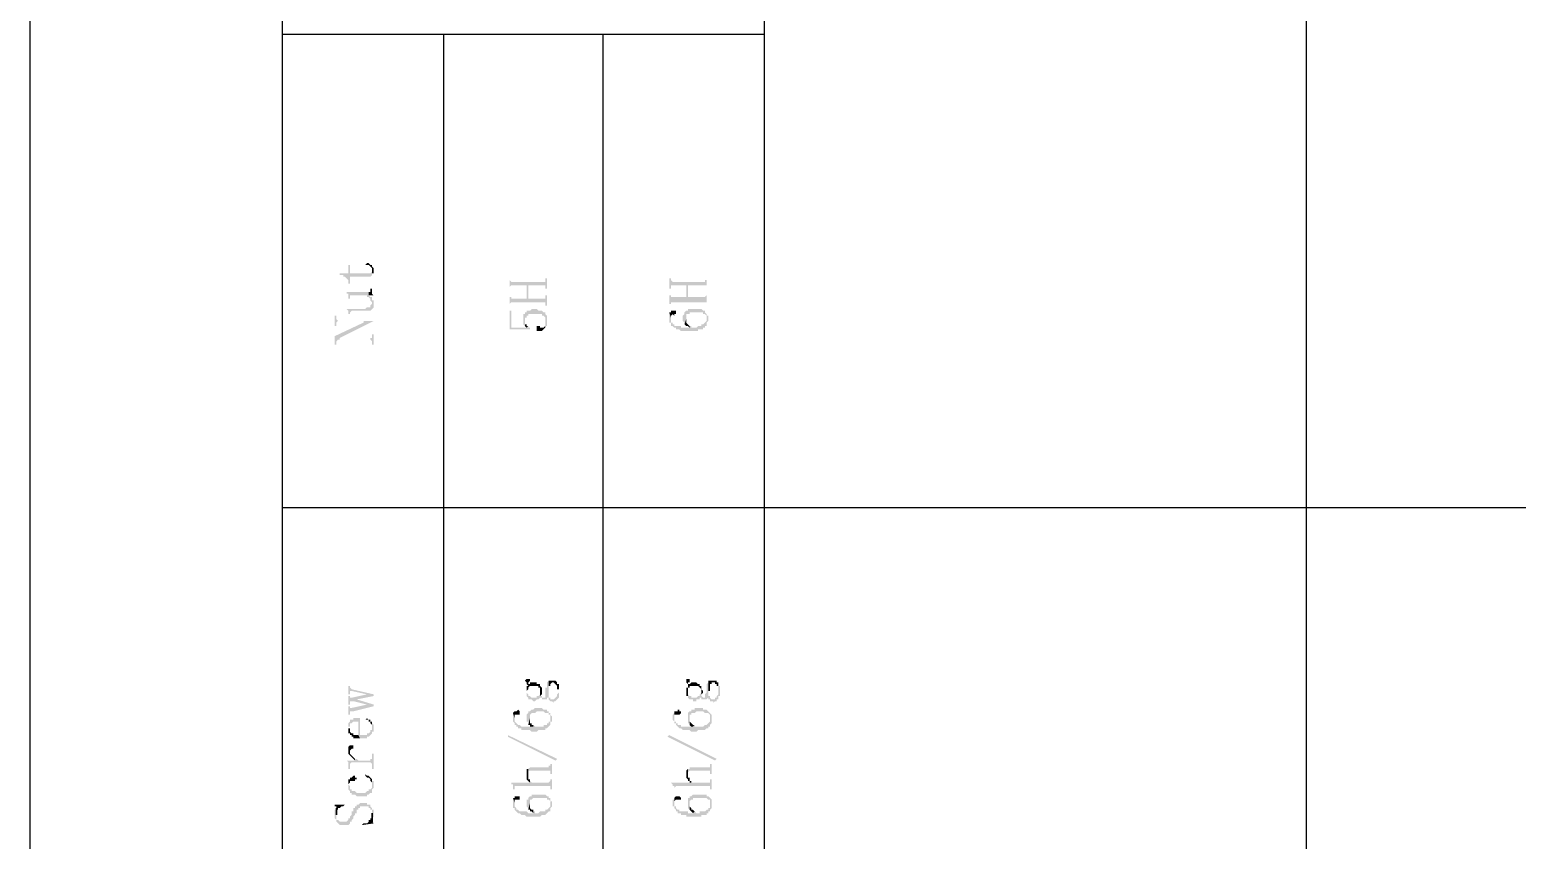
# Model space of a CAD drawing. Header units: millimetres. Extents: x 7018 to 13530, y 4187 to 5692.
# Drawn here: x 7965.94 to 8005.48, y 4688.75 to 4710.3 of the extents above; entities that cross this region are included whole.
import ezdxf

# ---------------------------------------------------------------- set-up
doc = ezdxf.new("R2010")
doc.units = ezdxf.units.MM

msp = doc.modelspace()

# ---------------------------------------------------------------- hatches: boundary and pattern name
at = {"transparency": 33554559}
for points in [[(7974.185, 4703.822), (7974.185, 4703.777), (7974.275, 4703.777), (7974.275, 4703.731), (7974.32, 4703.731), (7974.365, 4703.686), (7974.365, 4703.686), (7974.41, 4703.641), (7974.41, 4703.551), (7974.456, 4703.551), (7974.456, 4703.731), (7974.997, 4703.731), (7975.042, 4703.777), (7975.042, 4703.912), (7975.042, 4703.867), (7975.042, 4703.867), (7974.997, 4703.822), (7974.456, 4703.822), (7974.456, 4704.047), (7974.41, 4704.047), (7974.41, 4703.822)], [(7974.862, 4704.047), (7974.952, 4704.047), (7974.997, 4704.002), (7974.997, 4704.002), (7975.042, 4703.957), (7975.042, 4703.777), (7975.042, 4703.822), (7975.087, 4703.822), (7975.087, 4703.912), (7975.087, 4703.957), (7975.042, 4704.002), (7975.042, 4704.047), (7974.997, 4704.047), (7974.952, 4704.093), (7974.907, 4704.093)], [(7978.698, 4703.686), (7978.698, 4703.416), (7978.698, 4703.461), (7978.698, 4703.461), (7978.743, 4703.506), (7979.149, 4703.506), (7979.149, 4703.145), (7979.194, 4703.506), (7979.646, 4703.506), (7979.646, 4703.461), (7979.646, 4703.416), (7979.691, 4703.416), (7979.691, 4703.686), (7979.646, 4703.686), (7979.646, 4703.641), (7979.646, 4703.596), (7978.743, 4703.596), (7978.698, 4703.641)], [(7978.698, 4703.235), (7978.698, 4702.964), (7978.698, 4703.009), (7978.698, 4703.009), (7978.743, 4703.054), (7979.646, 4703.054), (7979.646, 4702.964), (7979.691, 4702.964), (7979.691, 4703.235), (7979.646, 4703.235), (7979.646, 4703.19), (7979.646, 4703.145), (7979.194, 4703.145), (7979.194, 4703.506), (7979.149, 4703.145), (7978.743, 4703.145), (7978.743, 4703.19), (7978.698, 4703.19), (7978.698, 4703.235)], [(7982.94, 4703.686), (7982.94, 4703.416), (7982.986, 4703.416), (7982.986, 4703.506), (7983.392, 4703.506), (7983.392, 4703.19), (7983.437, 4703.506), (7983.933, 4703.506), (7983.933, 4703.416), (7983.933, 4703.686), (7983.933, 4703.641), (7983.888, 4703.641), (7983.888, 4703.596), (7983.031, 4703.596), (7982.986, 4703.641), (7982.986, 4703.686), (7982.986, 4703.686)], [(7982.94, 4703.235), (7982.94, 4703.009), (7982.986, 4703.009), (7982.986, 4703.054), (7983.933, 4703.054), (7983.933, 4703.009), (7983.933, 4703.235), (7983.933, 4703.235), (7983.888, 4703.19), (7983.437, 4703.19), (7983.437, 4703.506), (7983.392, 4703.19), (7982.986, 4703.19), (7982.986, 4703.235), (7982.986, 4703.235)], [(7974.365, 4703.325), (7974.365, 4703.28), (7974.41, 4703.28), (7974.41, 4703.235), (7974.41, 4703.145), (7974.456, 4703.145), (7974.456, 4703.19), (7974.456, 4703.235), (7974.907, 4703.235), (7974.907, 4703.19), (7974.952, 4703.19), (7974.997, 4703.145), (7974.997, 4703.1), (7974.997, 4703.1), (7975.042, 4703.054), (7975.042, 4703.009), (7975.042, 4703.19), (7974.997, 4703.19), (7974.952, 4703.235), (7974.952, 4703.325)], [(7974.365, 4702.874), (7974.365, 4702.874), (7974.41, 4702.829), (7974.41, 4702.784), (7974.41, 4702.739), (7974.456, 4702.739), (7974.456, 4702.784), (7974.456, 4702.784), (7974.501, 4702.829), (7974.997, 4702.829), (7975.042, 4702.874), (7975.042, 4702.874), (7975.087, 4702.919), (7975.087, 4703.009), (7975.087, 4703.1), (7975.042, 4703.1), (7975.042, 4703.145), (7975.042, 4703.19), (7975.042, 4703.009), (7975.042, 4703.009), (7974.997, 4702.964), (7974.997, 4702.919), (7974.907, 4702.919), (7974.862, 4702.874)], [(7974.952, 4703.325), (7974.952, 4703.235), (7975.087, 4703.235), (7975.042, 4703.28), (7975.042, 4703.325), (7975.042, 4703.416), (7974.997, 4703.416), (7974.997, 4703.37), (7974.997, 4703.325), (7974.997, 4703.325)], [(7974.049, 4702.693), (7974.049, 4702.423), (7974.095, 4702.423), (7974.095, 4702.513), (7974.095, 4702.513), (7974.14, 4702.558), (7974.817, 4702.558), (7974.817, 4702.513), (7975.087, 4702.558), (7974.14, 4702.558), (7974.095, 4702.603), (7974.095, 4702.693)], [(7978.698, 4702.829), (7978.698, 4702.332), (7979.24, 4702.332), (7979.24, 4702.378), (7979.194, 4702.378), (7979.194, 4702.423), (7979.149, 4702.378), (7978.743, 4702.378), (7978.743, 4702.829)], [(7979.059, 4702.603), (7979.059, 4702.558), (7979.059, 4702.468), (7979.059, 4702.468), (7979.104, 4702.423), (7979.104, 4702.603), (7979.104, 4702.648), (7979.149, 4702.648), (7979.149, 4702.693), (7979.194, 4702.693), (7979.194, 4702.739), (7979.556, 4702.739), (7979.556, 4702.693), (7979.601, 4702.693), (7979.646, 4702.648), (7979.646, 4702.603), (7979.646, 4702.423), (7979.691, 4702.423), (7979.691, 4702.513), (7979.691, 4702.603), (7979.691, 4702.693), (7979.691, 4702.693), (7979.646, 4702.739), (7979.646, 4702.784), (7979.601, 4702.784), (7979.556, 4702.829), (7979.465, 4702.829), (7979.42, 4702.874), (7979.285, 4702.874), (7979.24, 4702.829), (7979.149, 4702.829), (7979.149, 4702.784), (7979.104, 4702.784), (7979.104, 4702.739), (7979.059, 4702.739), (7979.059, 4702.648), (7979.059, 4702.648)], [(7982.94, 4702.784), (7982.986, 4702.648), (7982.986, 4702.693), (7982.986, 4702.693), (7983.031, 4702.739), (7983.031, 4702.739), (7983.076, 4702.693), (7983.076, 4702.739), (7983.121, 4702.739), (7983.121, 4702.784), (7983.121, 4702.829), (7982.986, 4702.829), (7982.986, 4702.784)], [(7982.94, 4702.648), (7982.94, 4702.558), (7982.94, 4702.513), (7982.986, 4702.513), (7982.986, 4702.423), (7983.031, 4702.423), (7983.076, 4702.378), (7983.121, 4702.378), (7983.121, 4702.332), (7983.211, 4702.332), (7983.256, 4702.287), (7983.708, 4702.287), (7983.708, 4702.332), (7983.843, 4702.332), (7983.843, 4702.378), (7983.888, 4702.378), (7983.888, 4702.423), (7983.933, 4702.423), (7983.933, 4702.603), (7983.933, 4702.558), (7983.933, 4702.558), (7983.888, 4702.513), (7983.888, 4702.513), (7983.843, 4702.468), (7983.798, 4702.468), (7983.798, 4702.423), (7983.708, 4702.423), (7983.663, 4702.378), (7983.527, 4702.378), (7983.527, 4702.423), (7983.482, 4702.423), (7983.482, 4702.378), (7983.256, 4702.378), (7983.256, 4702.423), (7983.076, 4702.423), (7983.076, 4702.468), (7983.031, 4702.468), (7983.031, 4702.513), (7982.986, 4702.513), (7982.986, 4702.603), (7982.986, 4702.648), (7982.94, 4702.784), (7982.94, 4702.693), (7982.94, 4702.693)], [(7983.302, 4702.603), (7983.302, 4702.558), (7983.302, 4702.558), (7983.347, 4702.513), (7983.347, 4702.468), (7983.347, 4702.468), (7983.392, 4702.603), (7983.392, 4702.648), (7983.392, 4702.739), (7983.482, 4702.739), (7983.482, 4702.784), (7983.843, 4702.784), (7983.843, 4702.739), (7983.888, 4702.739), (7983.933, 4702.693), (7983.933, 4702.648), (7983.933, 4702.468), (7983.933, 4702.513), (7983.978, 4702.558), (7983.978, 4702.603), (7983.978, 4702.693), (7983.933, 4702.693), (7983.933, 4702.739), (7983.933, 4702.739), (7983.888, 4702.784), (7983.888, 4702.829), (7983.843, 4702.829), (7983.798, 4702.874), (7983.437, 4702.874), (7983.437, 4702.829), (7983.392, 4702.829), (7983.347, 4702.784), (7983.347, 4702.739), (7983.302, 4702.693), (7983.302, 4702.648)], [(7974.049, 4702.152), (7974.049, 4701.926), (7974.095, 4701.926), (7974.095, 4702.016), (7974.095, 4702.016), (7974.14, 4702.062), (7974.185, 4702.107), (7975.087, 4702.558), (7974.817, 4702.513)], [(7979.104, 4702.423), (7979.104, 4702.423), (7979.149, 4702.378), (7979.149, 4702.378), (7979.194, 4702.423), (7979.149, 4702.423), (7979.149, 4702.468), (7979.104, 4702.468), (7979.104, 4702.558), (7979.104, 4702.558)], [(7979.42, 4702.332), (7979.42, 4702.287), (7979.556, 4702.287), (7979.601, 4702.332), (7979.601, 4702.332), (7979.646, 4702.378), (7979.646, 4702.558), (7979.646, 4702.513), (7979.646, 4702.423), (7979.646, 4702.423), (7979.601, 4702.378), (7979.51, 4702.378), (7979.51, 4702.423), (7979.42, 4702.423), (7979.42, 4702.378)], [(7983.347, 4702.468), (7983.392, 4702.423), (7983.437, 4702.423), (7983.482, 4702.378), (7983.482, 4702.423), (7983.482, 4702.423), (7983.437, 4702.468), (7983.437, 4702.468), (7983.392, 4702.513), (7983.392, 4702.603), (7983.392, 4702.603)], [(7974.14, 4702.062), (7974.997, 4702.062), (7975.042, 4702.016), (7975.042, 4701.926), (7975.087, 4701.926), (7975.087, 4702.197), (7975.042, 4702.197), (7975.042, 4702.107), (7974.997, 4702.107), (7974.997, 4702.062), (7974.185, 4702.062), (7974.185, 4702.107)], [(7974.41, 4692.855), (7974.41, 4692.629), (7974.456, 4692.629), (7974.456, 4692.674), (7974.456, 4692.719), (7974.501, 4692.719), (7974.907, 4692.629), (7974.907, 4692.629), (7975.087, 4692.584), (7975.087, 4692.629), (7974.501, 4692.764), (7974.501, 4692.764), (7974.456, 4692.809), (7974.456, 4692.855)], [(7979.104, 4692.99), (7979.104, 4692.99), (7979.149, 4692.945), (7979.149, 4692.9), (7979.194, 4692.855), (7979.194, 4692.945), (7979.194, 4692.945), (7979.24, 4692.99), (7979.24, 4693.035), (7979.149, 4693.035)], [(7979.149, 4692.584), (7979.194, 4692.539), (7979.194, 4692.494), (7979.285, 4692.494), (7979.33, 4692.448), (7979.375, 4692.448), (7979.42, 4692.494), (7979.465, 4692.494), (7979.51, 4692.539), (7979.556, 4692.539), (7979.556, 4692.494), (7979.691, 4692.494), (7979.691, 4692.539), (7979.736, 4692.539), (7979.736, 4692.494), (7979.736, 4692.494), (7979.781, 4692.448), (7979.826, 4692.448), (7979.871, 4692.403), (7979.871, 4692.448), (7979.917, 4692.448), (7979.962, 4692.494), (7979.962, 4692.494), (7980.007, 4692.539), (7980.007, 4692.584), (7980.007, 4692.719), (7980.007, 4692.764), (7980.007, 4692.855), (7980.007, 4692.9), (7980.007, 4692.719), (7980.007, 4692.674), (7979.962, 4692.629), (7979.962, 4692.584), (7979.962, 4692.584), (7979.917, 4692.539), (7979.917, 4692.539), (7979.871, 4692.494), (7979.781, 4692.494), (7979.781, 4692.539), (7979.736, 4692.539), (7979.736, 4692.584), (7979.736, 4692.99), (7979.691, 4692.945), (7979.691, 4692.855), (7979.691, 4692.809), (7979.646, 4692.809), (7979.646, 4692.719), (7979.646, 4692.674), (7979.646, 4692.584), (7979.646, 4692.539), (7979.556, 4692.539), (7979.556, 4692.584), (7979.51, 4692.584), (7979.51, 4692.719), (7979.51, 4692.674), (7979.51, 4692.629), (7979.51, 4692.629), (7979.465, 4692.584), (7979.42, 4692.584), (7979.42, 4692.539), (7979.285, 4692.539), (7979.24, 4692.584), (7979.194, 4692.584), (7979.194, 4692.629), (7979.194, 4692.629), (7979.149, 4692.674), (7979.149, 4692.719)], [(7979.149, 4692.719), (7979.149, 4692.674), (7979.149, 4692.584), (7979.149, 4692.719), (7979.149, 4692.719), (7979.194, 4692.764), (7979.194, 4692.809), (7979.194, 4692.809), (7979.24, 4692.855), (7979.465, 4692.855), (7979.465, 4692.809), (7979.51, 4692.809), (7979.51, 4692.719), (7979.51, 4692.584), (7979.556, 4692.629), (7979.556, 4692.719), (7979.556, 4692.809), (7979.556, 4692.809), (7979.51, 4692.855), (7979.51, 4692.9), (7979.42, 4692.9), (7979.42, 4692.945), (7979.24, 4692.945), (7979.24, 4692.9), (7979.194, 4692.9), (7979.194, 4692.945), (7979.194, 4692.855), (7979.149, 4692.855), (7979.149, 4692.809)], [(7979.736, 4692.99), (7979.736, 4692.584), (7979.736, 4692.629), (7979.736, 4692.719), (7979.736, 4692.764), (7979.736, 4692.855), (7979.781, 4692.855), (7979.781, 4692.9), (7979.781, 4692.9), (7979.826, 4692.945), (7979.871, 4692.945), (7979.917, 4692.9), (7979.917, 4692.9), (7979.962, 4692.855), (7979.962, 4692.764), (7980.007, 4692.764), (7980.007, 4692.719), (7980.007, 4692.9), (7979.962, 4692.9), (7979.962, 4692.945), (7979.962, 4692.945), (7979.917, 4692.99)], [(7983.392, 4692.99), (7983.392, 4692.945), (7983.392, 4692.945), (7983.437, 4692.9), (7983.437, 4692.855), (7983.437, 4692.945), (7983.482, 4692.945), (7983.482, 4692.99), (7983.482, 4693.035), (7983.392, 4693.035)], [(7983.392, 4692.719), (7983.392, 4692.674), (7983.392, 4692.584), (7983.437, 4692.584), (7983.437, 4692.719), (7983.437, 4692.809), (7983.482, 4692.809), (7983.482, 4692.855), (7983.708, 4692.855), (7983.753, 4692.809), (7983.753, 4692.809), (7983.798, 4692.764), (7983.798, 4692.719), (7983.798, 4692.584), (7983.798, 4692.629), (7983.798, 4692.629), (7983.843, 4692.674), (7983.843, 4692.719), (7983.843, 4692.719), (7983.798, 4692.764), (7983.798, 4692.809), (7983.798, 4692.855), (7983.753, 4692.855), (7983.753, 4692.9), (7983.708, 4692.9), (7983.663, 4692.945), (7983.527, 4692.945), (7983.482, 4692.9), (7983.437, 4692.9), (7983.437, 4692.945), (7983.437, 4692.855), (7983.437, 4692.809), (7983.392, 4692.809)], [(7983.437, 4692.584), (7983.437, 4692.539), (7983.437, 4692.539), (7983.482, 4692.494), (7983.572, 4692.494), (7983.572, 4692.448), (7983.663, 4692.448), (7983.663, 4692.494), (7983.753, 4692.494), (7983.753, 4692.539), (7983.798, 4692.539), (7983.798, 4692.494), (7983.933, 4692.494), (7983.978, 4692.539), (7983.978, 4692.494), (7984.024, 4692.494), (7984.024, 4692.448), (7984.114, 4692.448), (7984.114, 4692.403), (7984.159, 4692.448), (7984.204, 4692.448), (7984.204, 4692.494), (7984.249, 4692.494), (7984.249, 4692.539), (7984.249, 4692.584), (7984.294, 4692.584), (7984.294, 4692.719), (7984.294, 4692.764), (7984.294, 4692.855), (7984.249, 4692.855), (7984.249, 4692.9), (7984.249, 4692.719), (7984.249, 4692.629), (7984.249, 4692.629), (7984.204, 4692.584), (7984.204, 4692.539), (7984.159, 4692.539), (7984.159, 4692.494), (7984.069, 4692.494), (7984.024, 4692.539), (7984.024, 4692.584), (7983.978, 4692.584), (7983.978, 4692.99), (7983.978, 4692.945), (7983.978, 4692.945), (7983.933, 4692.9), (7983.933, 4692.855), (7983.933, 4692.809), (7983.933, 4692.719), (7983.933, 4692.674), (7983.933, 4692.674), (7983.888, 4692.629), (7983.888, 4692.584), (7983.888, 4692.539), (7983.843, 4692.539), (7983.798, 4692.584), (7983.798, 4692.719), (7983.798, 4692.674), (7983.798, 4692.674), (7983.753, 4692.629), (7983.753, 4692.584), (7983.708, 4692.584), (7983.663, 4692.539), (7983.527, 4692.539), (7983.527, 4692.584), (7983.482, 4692.584), (7983.437, 4692.629), (7983.437, 4692.719)], [(7983.978, 4692.99), (7983.978, 4692.584), (7983.978, 4692.629), (7983.978, 4692.719), (7984.024, 4692.719), (7984.024, 4692.764), (7984.024, 4692.855), (7984.024, 4692.9), (7984.069, 4692.9), (7984.069, 4692.945), (7984.159, 4692.945), (7984.159, 4692.9), (7984.204, 4692.9), (7984.204, 4692.855), (7984.249, 4692.855), (7984.249, 4692.764), (7984.249, 4692.719), (7984.249, 4692.9), (7984.249, 4692.945), (7984.204, 4692.945), (7984.204, 4692.99), (7984.024, 4692.99)], [(7974.41, 4692.584), (7974.41, 4692.358), (7974.456, 4692.358), (7974.456, 4692.403), (7974.456, 4692.448), (7974.546, 4692.448), (7974.636, 4692.494), (7975.087, 4692.584), (7974.907, 4692.629), (7974.501, 4692.539), (7974.456, 4692.539), (7974.456, 4692.584), (7974.456, 4692.584)], [(7974.546, 4692.448), (7974.907, 4692.358), (7974.907, 4692.358), (7975.087, 4692.313), (7975.087, 4692.358), (7974.636, 4692.494)], [(7974.41, 4692.313), (7974.41, 4692.087), (7974.456, 4692.087), (7974.456, 4692.133), (7974.456, 4692.178), (7974.546, 4692.178), (7975.087, 4692.313), (7974.907, 4692.358), (7974.501, 4692.268), (7974.456, 4692.268), (7974.456, 4692.313), (7974.456, 4692.313)], [(7974.41, 4691.862), (7974.41, 4691.726), (7974.41, 4691.771), (7974.456, 4691.771), (7974.456, 4691.817), (7974.456, 4691.862), (7974.501, 4691.862), (7974.546, 4691.907), (7974.681, 4691.907), (7974.681, 4691.546), (7974.726, 4691.456), (7974.907, 4691.456), (7974.907, 4691.501), (7974.952, 4691.501), (7974.997, 4691.546), (7974.997, 4691.546), (7975.042, 4691.591), (7975.042, 4691.636), (7975.087, 4691.636), (7975.087, 4691.726), (7975.087, 4691.771), (7975.087, 4691.817), (7975.042, 4691.862), (7975.042, 4691.907), (7975.042, 4691.771), (7975.042, 4691.681), (7974.997, 4691.681), (7974.997, 4691.636), (7974.997, 4691.636), (7974.952, 4691.591), (7974.907, 4691.591), (7974.907, 4691.546), (7974.726, 4691.546), (7974.726, 4691.997), (7974.546, 4691.997), (7974.546, 4691.952), (7974.456, 4691.952), (7974.456, 4691.907), (7974.456, 4691.907)], [(7974.862, 4691.952), (7974.952, 4691.952), (7974.952, 4691.907), (7974.997, 4691.907), (7974.997, 4691.862), (7974.997, 4691.862), (7975.042, 4691.817), (7975.042, 4691.771), (7975.042, 4691.907), (7974.997, 4691.907), (7974.997, 4691.952), (7974.952, 4691.952), (7974.907, 4691.997), (7974.907, 4691.997)], [(7978.788, 4692.133), (7978.833, 4691.997), (7978.833, 4692.042), (7978.833, 4692.087), (7978.969, 4692.087), (7978.969, 4692.133), (7978.969, 4692.178), (7978.969, 4692.178), (7978.924, 4692.223), (7978.924, 4692.223), (7978.879, 4692.178), (7978.833, 4692.178)], [(7978.788, 4692.042), (7978.788, 4691.952), (7978.788, 4691.907), (7978.788, 4691.907), (7978.833, 4691.862), (7978.833, 4691.817), (7978.879, 4691.817), (7978.879, 4691.771), (7978.924, 4691.771), (7978.924, 4691.726), (7979.014, 4691.726), (7979.014, 4691.681), (7979.24, 4691.681), (7979.285, 4691.636), (7979.42, 4691.636), (7979.465, 4691.681), (7979.646, 4691.681), (7979.646, 4691.726), (7979.691, 4691.726), (7979.736, 4691.771), (7979.736, 4691.771), (7979.781, 4691.817), (7979.781, 4691.997), (7979.781, 4691.952), (7979.781, 4691.907), (7979.736, 4691.907), (7979.736, 4691.862), (7979.691, 4691.862), (7979.691, 4691.817), (7979.601, 4691.817), (7979.601, 4691.771), (7979.375, 4691.771), (7979.33, 4691.817), (7979.33, 4691.771), (7979.014, 4691.771), (7978.969, 4691.817), (7978.924, 4691.817), (7978.879, 4691.862), (7978.879, 4691.862), (7978.833, 4691.907), (7978.833, 4691.997), (7978.833, 4691.997), (7978.788, 4692.133)], [(7979.149, 4691.997), (7979.149, 4691.907), (7979.194, 4691.907), (7979.194, 4691.862), (7979.194, 4691.817), (7979.24, 4691.997), (7979.24, 4692.087), (7979.24, 4692.087), (7979.285, 4692.133), (7979.375, 4692.133), (7979.42, 4692.178), (7979.601, 4692.178), (7979.646, 4692.133), (7979.736, 4692.133), (7979.736, 4692.087), (7979.781, 4692.087), (7979.781, 4691.997), (7979.781, 4691.817), (7979.781, 4691.907), (7979.826, 4691.907), (7979.826, 4691.997), (7979.826, 4692.042), (7979.826, 4692.042), (7979.781, 4692.087), (7979.781, 4692.133), (7979.736, 4692.133), (7979.736, 4692.178), (7979.691, 4692.178), (7979.691, 4692.223), (7979.601, 4692.223), (7979.556, 4692.268), (7979.375, 4692.268), (7979.33, 4692.223), (7979.285, 4692.223), (7979.24, 4692.178), (7979.194, 4692.178), (7979.194, 4692.133), (7979.194, 4692.133), (7979.149, 4692.087), (7979.149, 4692.042), (7979.149, 4692.042)], [(7979.194, 4691.817), (7979.24, 4691.817), (7979.24, 4691.771), (7979.33, 4691.771), (7979.33, 4691.817), (7979.285, 4691.817), (7979.285, 4691.862), (7979.24, 4691.862), (7979.24, 4691.952), (7979.24, 4691.997)], [(7983.031, 4692.042), (7983.031, 4691.952), (7983.031, 4691.952), (7983.076, 4691.907), (7983.076, 4691.862), (7983.121, 4691.862), (7983.121, 4691.817), (7983.121, 4691.817), (7983.166, 4691.771), (7983.166, 4691.771), (7983.211, 4691.726), (7983.256, 4691.726), (7983.302, 4691.681), (7983.482, 4691.681), (7983.527, 4691.636), (7983.663, 4691.636), (7983.708, 4691.681), (7983.888, 4691.681), (7983.933, 4691.726), (7983.978, 4691.726), (7983.978, 4691.771), (7984.024, 4691.771), (7984.024, 4691.817), (7984.024, 4691.997), (7984.024, 4691.952), (7984.024, 4691.907), (7984.024, 4691.907), (7983.978, 4691.862), (7983.978, 4691.862), (7983.933, 4691.817), (7983.888, 4691.817), (7983.843, 4691.771), (7983.617, 4691.771), (7983.617, 4691.817), (7983.572, 4691.771), (7983.256, 4691.771), (7983.256, 4691.817), (7983.166, 4691.817), (7983.166, 4691.862), (7983.121, 4691.862), (7983.121, 4691.907), (7983.076, 4691.907), (7983.076, 4691.997), (7983.076, 4692.133), (7983.076, 4692.133), (7983.031, 4692.087)], [(7983.076, 4692.133), (7983.076, 4691.997), (7983.076, 4692.042), (7983.076, 4692.087), (7983.211, 4692.087), (7983.256, 4692.133), (7983.256, 4692.178), (7983.211, 4692.178), (7983.211, 4692.223), (7983.166, 4692.223), (7983.166, 4692.178), (7983.076, 4692.178)], [(7983.437, 4691.997), (7983.437, 4691.907), (7983.437, 4691.862), (7983.482, 4691.862), (7983.482, 4691.817), (7983.482, 4691.997), (7983.482, 4692.087), (7983.527, 4692.087), (7983.527, 4692.133), (7983.617, 4692.133), (7983.663, 4692.178), (7983.843, 4692.178), (7983.888, 4692.133), (7983.978, 4692.133), (7984.024, 4692.087), (7984.024, 4691.997), (7984.024, 4691.817), (7984.069, 4691.862), (7984.069, 4691.907), (7984.069, 4691.997), (7984.069, 4692.042), (7984.069, 4692.087), (7984.069, 4692.087), (7984.024, 4692.133), (7984.024, 4692.133), (7983.978, 4692.178), (7983.978, 4692.178), (7983.933, 4692.223), (7983.843, 4692.223), (7983.843, 4692.268), (7983.617, 4692.268), (7983.617, 4692.223), (7983.527, 4692.223), (7983.527, 4692.178), (7983.482, 4692.178), (7983.437, 4692.133), (7983.437, 4692.042), (7983.437, 4692.042)], [(7983.482, 4691.817), (7983.482, 4691.817), (7983.527, 4691.771), (7983.572, 4691.771), (7983.617, 4691.817), (7983.572, 4691.817), (7983.527, 4691.862), (7983.527, 4691.862), (7983.482, 4691.907), (7983.482, 4691.952), (7983.482, 4691.997)], [(7974.41, 4691.726), (7974.41, 4691.636), (7974.41, 4691.591), (7974.456, 4691.591), (7974.456, 4691.546), (7974.501, 4691.546), (7974.501, 4691.501), (7974.546, 4691.501), (7974.546, 4691.456), (7974.726, 4691.456), (7974.681, 4691.546), (7974.546, 4691.546), (7974.546, 4691.591), (7974.501, 4691.591), (7974.456, 4691.636), (7974.456, 4691.726), (7974.41, 4691.726), (7974.41, 4691.862), (7974.41, 4691.817), (7974.41, 4691.771)], [(7974.41, 4691.14), (7974.41, 4691.094), (7974.41, 4691.049), (7974.456, 4691.004), (7974.456, 4691.14), (7974.456, 4691.14), (7974.501, 4691.185), (7974.546, 4691.185), (7974.546, 4691.23), (7974.546, 4691.275), (7974.456, 4691.275), (7974.41, 4691.23), (7974.41, 4691.185)], [(7979.962, 4690.914), (7979.917, 4690.869), (7978.653, 4691.501), (7978.653, 4691.546)], [(7984.204, 4690.914), (7984.159, 4690.869), (7982.895, 4691.501), (7982.94, 4691.546)], [(7974.365, 4690.869), (7974.365, 4690.869), (7974.41, 4690.824), (7974.41, 4690.779), (7974.41, 4690.688), (7974.41, 4690.643), (7974.456, 4690.643), (7974.456, 4690.779), (7974.456, 4690.779), (7974.501, 4690.824), (7974.997, 4690.824), (7975.042, 4690.779), (7975.042, 4690.643), (7975.087, 4690.643), (7975.087, 4691.049), (7975.042, 4691.049), (7975.042, 4690.914), (7974.997, 4690.914), (7974.997, 4690.869), (7974.681, 4690.869), (7974.636, 4690.914), (7974.591, 4690.914), (7974.591, 4690.869)], [(7974.456, 4691.004), (7974.456, 4691.004), (7974.501, 4690.959), (7974.501, 4690.959), (7974.546, 4690.914), (7974.546, 4690.914), (7974.591, 4690.869), (7974.591, 4690.914), (7974.591, 4690.914), (7974.546, 4690.959), (7974.546, 4690.959), (7974.501, 4691.004), (7974.501, 4691.004), (7974.456, 4691.049), (7974.456, 4691.094), (7974.456, 4691.14)], [(7974.41, 4690.237), (7974.41, 4690.147), (7974.41, 4690.102), (7974.41, 4690.237), (7974.41, 4690.237), (7974.456, 4690.282), (7974.456, 4690.327), (7974.591, 4690.327), (7974.591, 4690.372), (7974.636, 4690.372), (7974.636, 4690.417), (7974.591, 4690.417), (7974.591, 4690.463), (7974.546, 4690.463), (7974.501, 4690.417), (7974.456, 4690.417), (7974.456, 4690.372), (7974.41, 4690.372), (7974.41, 4690.282), (7974.41, 4690.282)], [(7974.862, 4690.463), (7974.862, 4690.463), (7974.907, 4690.417), (7974.952, 4690.417), (7974.997, 4690.372), (7974.997, 4690.327), (7975.042, 4690.282), (7975.042, 4690.237), (7975.042, 4690.372), (7974.997, 4690.417), (7974.997, 4690.417), (7974.952, 4690.463), (7974.907, 4690.463), (7974.862, 4690.508)], [(7979.149, 4690.508), (7979.149, 4690.463), (7979.149, 4690.372), (7979.149, 4690.372), (7979.194, 4690.327), (7979.194, 4690.327), (7979.24, 4690.282), (7979.24, 4690.327), (7979.24, 4690.372), (7979.194, 4690.372), (7979.194, 4690.417), (7979.194, 4690.643), (7979.149, 4690.643), (7979.149, 4690.598), (7979.149, 4690.553)], [(7979.194, 4690.643), (7979.194, 4690.508), (7979.194, 4690.553), (7979.194, 4690.598), (7979.781, 4690.598), (7979.781, 4690.508), (7979.826, 4690.508), (7979.826, 4690.779), (7979.781, 4690.779), (7979.781, 4690.733), (7979.736, 4690.733), (7979.736, 4690.688), (7979.24, 4690.688)], [(7983.392, 4690.508), (7983.392, 4690.463), (7983.392, 4690.417), (7983.437, 4690.372), (7983.437, 4690.327), (7983.482, 4690.327), (7983.482, 4690.282), (7983.527, 4690.282), (7983.527, 4690.327), (7983.482, 4690.327), (7983.482, 4690.372), (7983.482, 4690.417), (7983.437, 4690.417), (7983.437, 4690.643), (7983.437, 4690.643), (7983.392, 4690.598), (7983.392, 4690.553)], [(7983.437, 4690.643), (7983.437, 4690.508), (7983.437, 4690.553), (7983.437, 4690.553), (7983.482, 4690.598), (7984.024, 4690.598), (7984.024, 4690.508), (7984.069, 4690.508), (7984.069, 4690.779), (7984.024, 4690.779), (7984.024, 4690.733), (7984.024, 4690.688), (7983.482, 4690.688), (7983.482, 4690.643)], [(7974.41, 4690.102), (7974.456, 4690.056), (7974.456, 4690.011), (7974.501, 4690.011), (7974.501, 4689.966), (7974.591, 4689.966), (7974.636, 4689.921), (7974.907, 4689.921), (7974.907, 4689.966), (7974.952, 4689.966), (7974.997, 4690.011), (7975.042, 4690.011), (7975.042, 4690.056), (7975.042, 4690.102), (7975.087, 4690.147), (7975.087, 4690.237), (7975.087, 4690.327), (7975.042, 4690.327), (7975.042, 4690.372), (7975.042, 4690.237), (7975.042, 4690.192), (7975.042, 4690.147), (7974.997, 4690.102), (7974.952, 4690.102), (7974.952, 4690.056), (7974.907, 4690.056), (7974.862, 4690.011), (7974.636, 4690.011), (7974.591, 4690.056), (7974.501, 4690.056), (7974.501, 4690.102), (7974.456, 4690.102), (7974.456, 4690.147), (7974.456, 4690.192), (7974.41, 4690.237)], [(7978.743, 4690.282), (7978.743, 4690.237), (7978.788, 4690.237), (7978.788, 4690.192), (7978.788, 4690.102), (7978.833, 4690.102), (7978.833, 4690.147), (7978.833, 4690.192), (7979.781, 4690.192), (7979.781, 4690.102), (7979.826, 4690.102), (7979.826, 4690.372), (7979.781, 4690.372), (7979.781, 4690.327), (7979.781, 4690.327), (7979.736, 4690.282), (7979.285, 4690.282), (7979.24, 4690.327), (7979.24, 4690.282)], [(7982.986, 4690.282), (7982.986, 4690.282), (7983.031, 4690.237), (7983.031, 4690.192), (7983.076, 4690.192), (7983.076, 4690.102), (7983.076, 4690.147), (7983.076, 4690.147), (7983.121, 4690.192), (7984.024, 4690.192), (7984.024, 4690.102), (7984.069, 4690.102), (7984.069, 4690.372), (7984.024, 4690.372), (7984.024, 4690.327), (7984.024, 4690.282), (7983.527, 4690.282), (7983.527, 4690.327), (7983.527, 4690.282)], [(7974.049, 4689.425), (7974.049, 4689.334), (7974.049, 4689.334), (7974.095, 4689.289), (7974.095, 4689.244), (7974.095, 4689.244), (7974.14, 4689.199), (7974.14, 4689.199), (7974.185, 4689.154), (7974.41, 4689.154), (7974.456, 4689.199), (7974.456, 4689.244), (7974.501, 4689.244), (7974.501, 4689.289), (7974.501, 4689.289), (7974.546, 4689.334), (7974.546, 4689.379), (7974.591, 4689.425), (7974.591, 4689.47), (7974.636, 4689.47), (7974.636, 4689.56), (7974.681, 4689.56), (7974.681, 4689.605), (7974.726, 4689.605), (7974.726, 4689.65), (7974.952, 4689.65), (7974.952, 4689.605), (7974.997, 4689.605), (7974.997, 4689.56), (7975.042, 4689.56), (7975.042, 4689.47), (7975.042, 4689.289), (7975.042, 4689.334), (7975.087, 4689.379), (7975.087, 4689.47), (7975.087, 4689.56), (7975.042, 4689.56), (7975.042, 4689.605), (7975.042, 4689.605), (7974.997, 4689.65), (7974.997, 4689.695), (7974.907, 4689.695), (7974.907, 4689.741), (7974.726, 4689.741), (7974.681, 4689.695), (7974.636, 4689.695), (7974.636, 4689.65), (7974.591, 4689.65), (7974.591, 4689.605), (7974.546, 4689.605), (7974.546, 4689.515), (7974.501, 4689.515), (7974.501, 4689.425), (7974.456, 4689.379), (7974.456, 4689.334), (7974.41, 4689.334), (7974.41, 4689.289), (7974.41, 4689.289), (7974.365, 4689.244), (7974.185, 4689.244), (7974.14, 4689.289), (7974.095, 4689.289), (7974.095, 4689.379), (7974.095, 4689.56), (7974.049, 4689.56), (7974.049, 4689.47), (7974.049, 4689.47)], [(7974.049, 4689.695), (7974.049, 4689.65), (7974.095, 4689.65), (7974.095, 4689.47), (7974.095, 4689.56), (7974.14, 4689.56), (7974.14, 4689.605), (7974.185, 4689.605), (7974.23, 4689.65), (7974.275, 4689.65), (7974.32, 4689.695), (7974.275, 4689.695)], [(7978.788, 4689.876), (7978.833, 4689.741), (7978.833, 4689.786), (7978.833, 4689.831), (7978.969, 4689.831), (7978.969, 4689.876), (7978.969, 4689.921), (7978.833, 4689.921), (7978.833, 4689.876)], [(7978.788, 4689.741), (7978.788, 4689.65), (7978.788, 4689.605), (7978.833, 4689.605), (7978.833, 4689.56), (7978.833, 4689.56), (7978.879, 4689.515), (7978.879, 4689.515), (7978.924, 4689.47), (7978.969, 4689.47), (7979.014, 4689.425), (7979.104, 4689.425), (7979.149, 4689.379), (7979.51, 4689.379), (7979.556, 4689.425), (7979.646, 4689.425), (7979.691, 4689.47), (7979.691, 4689.47), (7979.736, 4689.515), (7979.781, 4689.515), (7979.781, 4689.695), (7979.781, 4689.65), (7979.781, 4689.65), (7979.736, 4689.605), (7979.736, 4689.605), (7979.691, 4689.56), (7979.646, 4689.56), (7979.646, 4689.515), (7979.51, 4689.515), (7979.465, 4689.47), (7979.375, 4689.47), (7979.375, 4689.515), (7979.33, 4689.515), (7979.33, 4689.47), (7979.194, 4689.47), (7979.149, 4689.515), (7978.969, 4689.515), (7978.924, 4689.56), (7978.879, 4689.56), (7978.879, 4689.605), (7978.833, 4689.65), (7978.833, 4689.695), (7978.833, 4689.741), (7978.788, 4689.876), (7978.788, 4689.831), (7978.788, 4689.786)], [(7979.149, 4689.741), (7979.149, 4689.65), (7979.149, 4689.65), (7979.194, 4689.605), (7979.194, 4689.56), (7979.194, 4689.56), (7979.24, 4689.741), (7979.24, 4689.786), (7979.24, 4689.831), (7979.285, 4689.831), (7979.33, 4689.876), (7979.691, 4689.876), (7979.691, 4689.831), (7979.736, 4689.831), (7979.781, 4689.786), (7979.781, 4689.56), (7979.781, 4689.605), (7979.781, 4689.605), (7979.826, 4689.65), (7979.826, 4689.741), (7979.826, 4689.786), (7979.781, 4689.786), (7979.781, 4689.876), (7979.736, 4689.876), (7979.736, 4689.921), (7979.691, 4689.921), (7979.646, 4689.966), (7979.285, 4689.966), (7979.285, 4689.921), (7979.24, 4689.921), (7979.194, 4689.876), (7979.194, 4689.831), (7979.149, 4689.831)], [(7979.194, 4689.56), (7979.24, 4689.56), (7979.24, 4689.515), (7979.285, 4689.515), (7979.33, 4689.47), (7979.33, 4689.56), (7979.285, 4689.56), (7979.24, 4689.605), (7979.24, 4689.65), (7979.24, 4689.741)], [(7983.031, 4689.741), (7983.031, 4689.65), (7983.076, 4689.65), (7983.076, 4689.605), (7983.076, 4689.605), (7983.121, 4689.56), (7983.121, 4689.515), (7983.166, 4689.515), (7983.166, 4689.47), (7983.256, 4689.47), (7983.256, 4689.425), (7983.392, 4689.425), (7983.392, 4689.379), (7983.798, 4689.379), (7983.798, 4689.425), (7983.933, 4689.425), (7983.933, 4689.47), (7983.978, 4689.47), (7983.978, 4689.515), (7984.024, 4689.515), (7984.024, 4689.695), (7984.024, 4689.65), (7984.024, 4689.605), (7983.978, 4689.605), (7983.978, 4689.56), (7983.933, 4689.56), (7983.888, 4689.515), (7983.753, 4689.515), (7983.753, 4689.47), (7983.663, 4689.47), (7983.617, 4689.515), (7983.617, 4689.515), (7983.572, 4689.47), (7983.437, 4689.47), (7983.437, 4689.515), (7983.211, 4689.515), (7983.211, 4689.56), (7983.166, 4689.56), (7983.121, 4689.605), (7983.121, 4689.65), (7983.076, 4689.65), (7983.076, 4689.695), (7983.076, 4689.876), (7983.076, 4689.831), (7983.031, 4689.831), (7983.031, 4689.786)], [(7983.076, 4689.876), (7983.076, 4689.741), (7983.076, 4689.786), (7983.076, 4689.786), (7983.121, 4689.831), (7983.256, 4689.831), (7983.256, 4689.876), (7983.256, 4689.876), (7983.211, 4689.921), (7983.121, 4689.921)], [(7983.437, 4689.741), (7983.437, 4689.65), (7983.437, 4689.605), (7983.437, 4689.605), (7983.482, 4689.56), (7983.482, 4689.741), (7983.482, 4689.786), (7983.482, 4689.786), (7983.527, 4689.831), (7983.572, 4689.831), (7983.572, 4689.876), (7983.933, 4689.876), (7983.978, 4689.831), (7984.024, 4689.831), (7984.024, 4689.786), (7984.024, 4689.56), (7984.069, 4689.605), (7984.069, 4689.65), (7984.069, 4689.741), (7984.069, 4689.786), (7984.069, 4689.831), (7984.024, 4689.876), (7984.024, 4689.876), (7983.978, 4689.921), (7983.933, 4689.921), (7983.933, 4689.966), (7983.572, 4689.966), (7983.527, 4689.921), (7983.482, 4689.921), (7983.482, 4689.876), (7983.437, 4689.876), (7983.437, 4689.831)], [(7983.482, 4689.56), (7983.482, 4689.56), (7983.527, 4689.515), (7983.527, 4689.515), (7983.572, 4689.47), (7983.617, 4689.515), (7983.572, 4689.56), (7983.527, 4689.56), (7983.527, 4689.605), (7983.527, 4689.605), (7983.482, 4689.65), (7983.482, 4689.741)], [(7974.772, 4689.154), (7974.772, 4689.154), (7975.087, 4689.199), (7975.087, 4689.199), (7975.042, 4689.244), (7975.042, 4689.379), (7975.042, 4689.334), (7974.997, 4689.334), (7974.997, 4689.289), (7974.952, 4689.289), (7974.952, 4689.244), (7974.952, 4689.244), (7974.907, 4689.199), (7974.817, 4689.199)]]:
    msp.add_hatch(color=256, dxfattribs=at).paths.add_polyline_path(points)

# ---------------------------------------------------------------- linework, layer by layer
for p, q in [((7972.65, 4815.918), (7972.65, 4529.177)), ((7999.875, 4815.918), (7999.875, 4559.957)), ((7985.468, 4697.594), (8381.906, 4697.594))]:
    msp.add_line(p, q)
for points in [[(8385.944, 4524.918), (8385.944, 4821.918), (7965.944, 4821.918), (7965.944, 4524.918)], [(7974.095, 4689.56), (7974.095, 4689.425), (7974.095, 4689.47), (7974.095, 4689.605), (7974.095, 4689.605)], [(7975.042, 4689.379), (7975.042, 4689.244), (7975.042, 4689.289), (7975.042, 4689.47), (7975.042, 4689.425)]]:
    msp.add_lwpolyline(points, close=True)
for points in [[(7985.468, 4815.918), (7985.468, 4529.177)], [(7972.65, 4710.185), (7985.468, 4710.185)], [(7976.938, 4710.185), (7976.938, 4672.5)], [(7981.18, 4710.185), (7981.18, 4672.5)], [(7972.65, 4697.594), (7985.468, 4697.594)]]:
    msp.add_lwpolyline(points)

doc.saveas('drawing.dxf')
